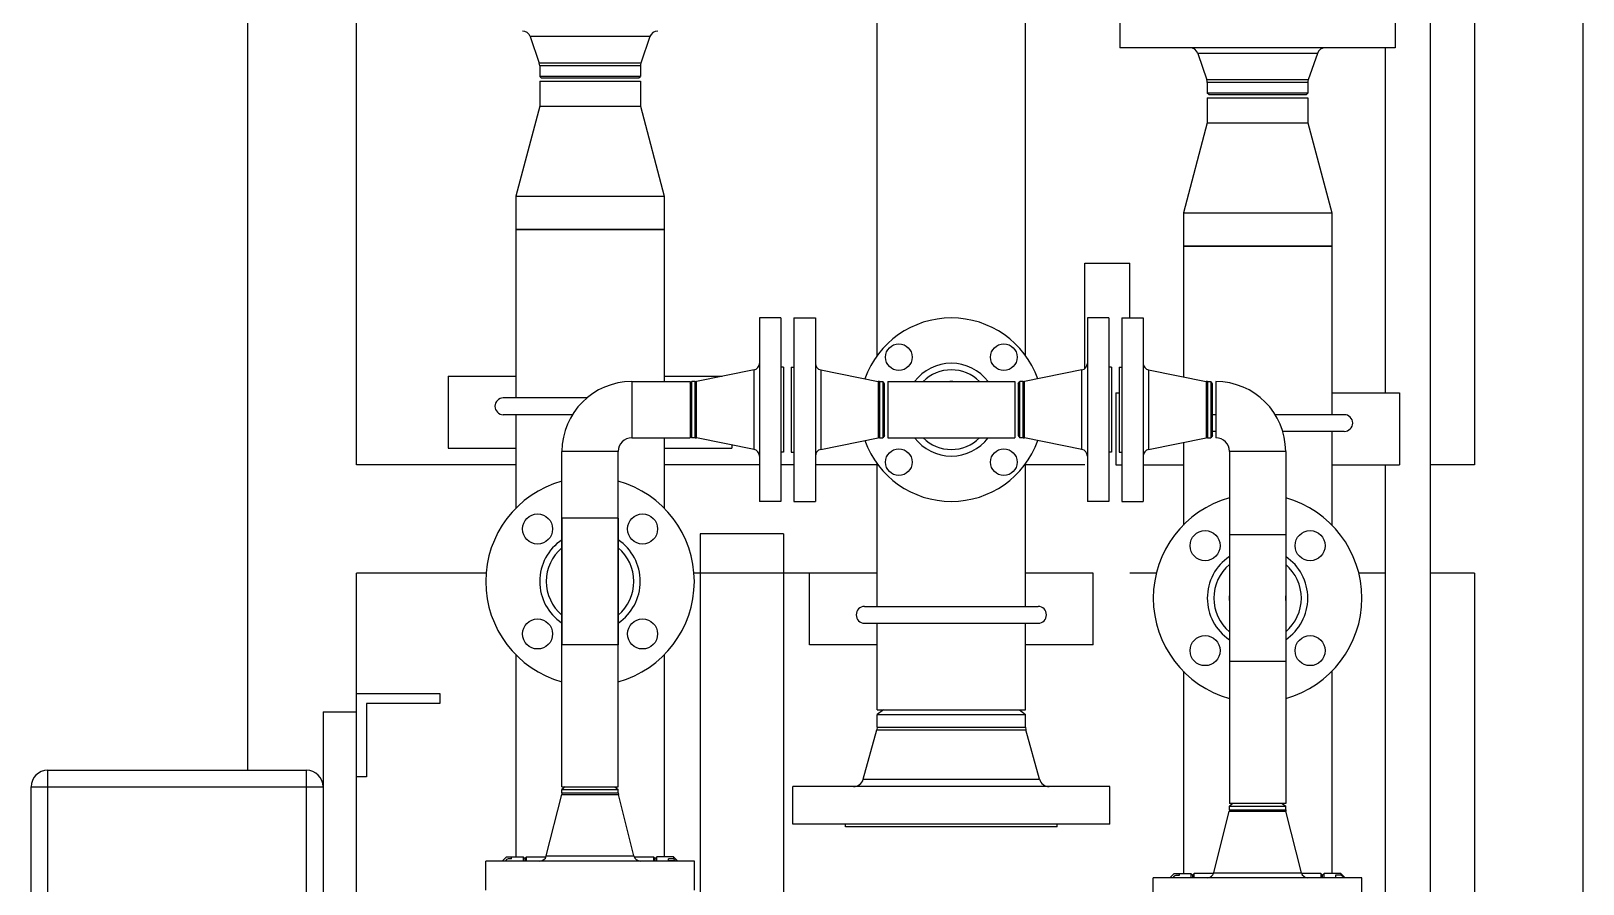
# Model space of a CAD drawing. Header units: millimetres. Extents: x 18255 to 228708, y -2217 to 146640.
# Drawn here: x 68875 to 69805, y 82893 to 83405 of the extents above; entities that cross this region are included whole.
import ezdxf

# ---------------------------------------------------------------- set-up
doc = ezdxf.new("R2010")
doc.units = ezdxf.units.MM
doc.layers.add('设备', color=8, linetype='Continuous')

msp = doc.modelspace()

# ---------------------------------------------------------------- linework, layer by layer
at = {"layer": '设备'}
for p, q in [((69805.34, 87459.4), (69805.34, 81411.86)), ((69005.34, 82961.44), (69005.34, 84424.14)), ((69382.39, 83209.91), (69382.39, 83913.64)), ((69471.29, 83209.91), (69471.29, 83913.64)), ((69070.34, 83144.64), (69070.34, 83828.64)), ((69740.34, 83558.14), (69740.34, 83144.64)), ((69713.84, 83549.64), (69713.84, 82814.64)), ((69527.84, 83412.64), (69527.84, 83394.64)), ((69692.84, 83412.64), (69692.84, 83394.64)), ((69246.19, 83401.26), (69174.5, 83401.26)), ((69174.5, 83401.26), (69179.92, 83385.42)), ((69246.19, 83401.26), (69240.76, 83385.42)), ((69692.84, 83394.64), (69527.84, 83394.64)), ((69686.84, 83394.64), (69686.84, 83187.64)), ((69240.76, 83385.42), (69179.92, 83385.42)), ((69240.49, 83383.8), (69180.19, 83383.8)), ((69180.19, 83383.8), (69180.19, 83377.33)), ((69240.49, 83383.8), (69240.49, 83377.33)), ((69646.19, 83391.26), (69574.5, 83391.26)), ((69574.5, 83391.26), (69579.92, 83375.42)), ((69646.19, 83391.26), (69640.76, 83375.42)), ((69240.49, 83377.33), (69180.19, 83377.33)), ((69181.09, 83376.64), (69180.19, 83377.33)), ((69180.19, 83374.64), (69240.49, 83374.64)), ((69180.19, 83374.64), (69180.19, 83359.64)), ((69181.09, 83376.64), (69239.59, 83376.64)), ((69239.59, 83376.64), (69240.49, 83377.33)), ((69240.49, 83374.64), (69240.49, 83359.64)), ((69640.76, 83375.42), (69579.92, 83375.42)), ((69640.49, 83373.8), (69580.19, 83373.8)), ((69580.19, 83373.8), (69580.19, 83367.33)), ((69640.49, 83367.33), (69580.19, 83367.33)), ((69581.09, 83366.64), (69580.19, 83367.33)), ((69581.09, 83366.64), (69639.59, 83366.64)), ((69639.59, 83366.64), (69640.49, 83367.33)), ((69640.49, 83373.8), (69640.49, 83367.33)), ((69180.19, 83359.64), (69165.89, 83305.64)), ((69180.19, 83359.64), (69240.49, 83359.64)), ((69240.49, 83359.64), (69254.79, 83305.64)), ((69580.19, 83364.64), (69640.49, 83364.64)), ((69580.19, 83364.64), (69580.19, 83349.64)), ((69640.49, 83364.64), (69640.49, 83349.64)), ((69580.19, 83349.64), (69565.89, 83295.64)), ((69580.19, 83349.64), (69640.49, 83349.64)), ((69640.49, 83349.64), (69654.79, 83295.64)), ((69165.89, 83305.64), (69254.79, 83305.64)), ((69165.89, 83305.64), (69165.89, 83285.64)), ((69254.79, 83305.64), (69254.79, 83285.64)), ((69565.89, 83295.64), (69654.79, 83295.64)), ((69565.89, 83295.64), (69565.89, 83275.64)), ((69654.79, 83295.64), (69654.79, 83275.64)), ((69254.79, 83285.64), (69165.89, 83285.64)), ((69165.89, 83285.64), (69254.79, 83285.64)), ((69165.89, 83285.64), (69165.89, 83184.64)), ((69254.79, 83285.64), (69254.79, 83194.49)), ((69654.79, 83275.64), (69565.89, 83275.64)), ((69565.89, 83275.64), (69654.79, 83275.64)), ((69565.89, 83275.64), (69565.89, 83197.31)), ((69654.79, 83275.64), (69654.79, 83174.64)), ((69506.84, 83202.3), (69506.84, 83265.44)), ((69506.85, 83265.44), (69533.84, 83265.44)), ((69533.84, 83232.64), (69533.84, 83265.44)), ((69324.74, 83232.64), (69311.84, 83232.64)), ((69311.84, 83232.64), (69311.84, 83122.64)), ((69324.74, 83232.64), (69324.74, 83122.64)), ((69332.44, 83232.64), (69345.34, 83232.64)), ((69332.44, 83232.64), (69332.44, 83122.64)), ((69345.34, 83232.64), (69345.34, 83122.64)), ((69521.24, 83232.64), (69508.34, 83232.64)), ((69508.34, 83232.64), (69508.34, 83122.64)), ((69521.24, 83232.64), (69521.24, 83122.64)), ((69528.94, 83232.64), (69541.84, 83232.64)), ((69528.94, 83232.64), (69528.94, 83122.64)), ((69541.84, 83232.64), (69541.84, 83122.64)), ((69308.63, 83201.49), (69274.13, 83194.57)), ((69308.63, 83153.78), (69308.63, 83201.49)), ((69326.34, 83203.14), (69324.74, 83203.14)), ((69326.34, 83203.14), (69326.34, 83152.14)), ((69330.84, 83203.14), (69332.44, 83203.14)), ((69330.84, 83203.14), (69330.84, 83152.14)), ((69348.56, 83201.49), (69383.05, 83194.57)), ((69348.56, 83201.49), (69348.56, 83153.78)), ((69505.13, 83201.49), (69470.63, 83194.57)), ((69505.13, 83153.78), (69505.13, 83201.49)), ((69522.84, 83203.14), (69521.24, 83203.14)), ((69522.84, 83203.14), (69522.84, 83152.14)), ((69527.34, 83203.14), (69528.94, 83203.14)), ((69527.34, 83203.14), (69527.34, 83152.14)), ((69545.06, 83201.49), (69579.55, 83194.57)), ((69545.06, 83201.49), (69545.06, 83153.78)), ((69125.34, 83197.64), (69165.89, 83197.64)), ((69125.34, 83197.64), (69125.34, 83154.64)), ((69235.34, 83194.49), (69270.34, 83194.49)), ((69235.34, 83194.49), (69235.34, 83160.79)), ((69254.79, 83197.64), (69289.43, 83197.64)), ((69270.34, 83193.14), (69271.38, 83194.49)), ((69270.34, 83194.49), (69270.34, 83160.79)), ((69273.35, 83194.49), (69271.38, 83194.49)), ((69271.38, 83160.79), (69271.38, 83194.49)), ((69273.35, 83194.49), (69274.13, 83194.57)), ((69273.35, 83160.79), (69273.35, 83194.49)), ((69274.13, 83160.71), (69274.13, 83194.57)), ((69383.84, 83194.49), (69383.05, 83194.57)), ((69383.05, 83194.57), (69383.05, 83160.71)), ((69383.84, 83194.49), (69385.81, 83194.49)), ((69383.84, 83194.49), (69383.84, 83160.79)), ((69385.81, 83194.49), (69385.81, 83160.79)), ((69386.84, 83193.14), (69385.81, 83194.49)), ((69386.84, 83162.14), (69386.84, 83193.14)), ((69388.84, 83194.49), (69464.84, 83194.49)), ((69388.84, 83194.49), (69388.84, 83160.79)), ((69464.84, 83194.49), (69464.84, 83160.79)), ((69466.84, 83193.14), (69467.88, 83194.49)), ((69466.84, 83193.14), (69466.84, 83162.14)), ((69469.85, 83194.49), (69467.88, 83194.49)), ((69467.88, 83160.79), (69467.88, 83194.49)), ((69469.85, 83194.49), (69470.63, 83194.57)), ((69469.85, 83160.79), (69469.85, 83194.49)), ((69470.63, 83160.71), (69470.63, 83194.57)), ((69580.34, 83194.49), (69579.55, 83194.57)), ((69579.55, 83194.57), (69579.55, 83160.71)), ((69580.34, 83194.49), (69582.31, 83194.49)), ((69580.34, 83194.49), (69580.34, 83160.79)), ((69582.31, 83194.49), (69582.31, 83160.79)), ((69583.34, 83193.14), (69582.31, 83194.49)), ((69583.34, 83162.14), (69583.34, 83193.14)), ((69585.34, 83194.49), (69585.34, 83160.79)), ((69208.45, 83184.64), (69158.34, 83184.64)), ((69525.34, 83187.64), (69527.34, 83187.64)), ((69525.34, 83187.64), (69525.34, 83144.64)), ((69654.79, 83187.64), (69695.34, 83187.64)), ((69695.34, 83187.64), (69695.34, 83144.64)), ((69199.76, 83174.64), (69158.34, 83174.64)), ((69165.89, 83174.64), (69165.89, 83118.49)), ((69585.34, 83174.64), (69583.34, 83174.64)), ((69662.34, 83174.64), (69620.93, 83174.64)), ((69235.34, 83160.79), (69270.34, 83160.79)), ((69254.79, 83160.79), (69254.79, 83118.49)), ((69270.34, 83162.14), (69271.38, 83160.79)), ((69273.35, 83160.79), (69271.38, 83160.79)), ((69273.35, 83160.79), (69274.13, 83160.71)), ((69308.63, 83153.78), (69274.13, 83160.71)), ((69348.56, 83153.78), (69383.05, 83160.71)), ((69383.84, 83160.79), (69383.05, 83160.71)), ((69383.84, 83160.79), (69385.81, 83160.79)), ((69386.84, 83162.14), (69385.81, 83160.79)), ((69388.84, 83160.79), (69464.84, 83160.79)), ((69466.84, 83162.14), (69467.88, 83160.79)), ((69469.85, 83160.79), (69467.88, 83160.79)), ((69469.85, 83160.79), (69470.63, 83160.71)), ((69505.13, 83153.78), (69470.63, 83160.71)), ((69545.06, 83153.78), (69579.55, 83160.71)), ((69580.34, 83160.79), (69579.55, 83160.71)), ((69580.34, 83160.79), (69582.31, 83160.79)), ((69583.34, 83162.14), (69582.31, 83160.79)), ((69585.34, 83164.64), (69583.34, 83164.64)), ((69662.34, 83164.64), (69625.37, 83164.64)), ((69654.79, 83164.64), (69654.79, 83108.49)), ((69125.34, 83154.64), (69165.89, 83154.64)), ((69227.19, 83152.64), (69193.49, 83152.64)), ((69193.49, 82951.54), (69193.49, 83152.64)), ((69227.19, 82951.54), (69227.19, 83152.64)), ((69254.79, 83154.64), (69295.34, 83154.64)), ((69295.34, 83156.45), (69295.34, 83154.64)), ((69326.34, 83152.14), (69324.74, 83152.14)), ((69330.84, 83152.14), (69332.44, 83152.14)), ((69522.84, 83152.14), (69521.24, 83152.14)), ((69527.34, 83152.14), (69528.94, 83152.14)), ((69565.89, 83157.97), (69565.89, 83108.49)), ((69627.19, 83152.64), (69593.49, 83152.64)), ((69593.49, 83152.64), (69593.49, 83102.64)), ((69627.19, 83152.64), (69627.19, 83102.64)), ((69165.89, 83144.64), (69070.34, 83144.64)), ((69311.84, 83144.64), (69254.79, 83144.64)), ((69332.44, 83144.64), (69324.74, 83144.64)), ((69382.39, 83144.64), (69345.34, 83144.64)), ((69382.39, 83059.64), (69382.39, 83145.36)), ((69471.29, 83059.64), (69471.29, 83145.36)), ((69506.84, 83144.64), (69471.29, 83144.64)), ((69525.34, 83144.64), (69528.94, 83144.64)), ((69541.84, 83144.64), (69565.89, 83144.64)), ((69654.79, 83144.64), (69695.34, 83144.64)), ((69686.84, 83144.64), (69686.84, 82793.64)), ((69740.34, 83144.64), (69713.84, 83144.64)), ((69324.74, 83122.64), (69311.84, 83122.64)), ((69332.44, 83122.64), (69345.34, 83122.64)), ((69521.24, 83122.64), (69508.34, 83122.64)), ((69528.94, 83122.64), (69541.84, 83122.64)), ((69227.19, 83112.64), (69193.49, 83112.64)), ((69193.49, 83112.64), (69193.49, 83036.64)), ((69227.19, 83112.64), (69227.19, 83036.64)), ((69326.34, 83103.14), (69276.34, 83103.14)), ((69276.34, 83103.14), (69276.34, 82751.94)), ((69326.34, 83103.14), (69326.34, 82751.94)), ((69627.19, 83102.64), (69593.49, 83102.64)), ((69593.49, 83102.64), (69593.49, 83026.64)), ((69627.19, 83102.64), (69627.19, 83026.64)), ((69147.84, 83079.64), (69070.34, 83079.64)), ((69070.34, 82785.64), (69070.34, 83079.64)), ((69382.39, 83079.64), (69272.84, 83079.64)), ((69341.84, 83036.64), (69341.84, 83079.64)), ((69511.84, 83079.64), (69471.29, 83079.64)), ((69511.84, 83036.64), (69511.84, 83079.64)), ((69549.74, 83079.64), (69533.84, 83079.64)), ((69686.84, 83079.64), (69670.95, 83079.64)), ((69740.34, 83079.64), (69713.84, 83079.64)), ((69740.34, 83079.64), (69740.34, 82777.64)), ((69374.84, 83059.64), (69478.84, 83059.64)), ((69374.84, 83049.64), (69478.84, 83049.64)), ((69382.39, 82997.64), (69382.39, 83049.64)), ((69471.29, 82997.64), (69471.29, 83049.64)), ((69165.89, 83030.78), (69165.89, 82909.64)), ((69227.19, 83036.64), (69193.49, 83036.64)), ((69254.79, 83030.78), (69254.79, 82909.64)), ((69382.39, 83036.64), (69341.84, 83036.64)), ((69511.84, 83036.64), (69471.29, 83036.64)), ((69627.19, 83026.64), (69593.49, 83026.64)), ((69627.19, 83026.64), (69593.49, 83026.64)), ((69593.49, 83026.64), (69593.49, 82941.54)), ((69627.19, 83026.64), (69627.19, 82941.54)), ((69565.89, 83020.78), (69565.89, 82899.64)), ((69654.79, 83020.78), (69654.79, 82899.64)), ((69070.34, 83007.44), (69120.34, 83007.44)), ((69120.34, 83007.44), (69120.34, 83001.44)), ((69050.34, 82996.44), (69070.34, 82996.44)), ((69050.34, 82996.44), (69050.34, 82784.64)), ((69120.34, 83001.44), (69076.34, 83001.44)), ((69076.34, 83001.44), (69076.34, 82957.44)), ((69386.09, 82997.64), (69382.39, 82994.8)), ((69382.39, 82997.64), (69471.29, 82997.64)), ((69382.39, 82994.8), (69471.29, 82994.8)), ((69382.39, 82987.34), (69382.39, 82994.8)), ((69467.59, 82997.64), (69471.29, 82994.8)), ((69471.29, 82987.34), (69471.29, 82994.8)), ((69374.05, 82956.05), (69382.18, 82985.76)), ((69382.39, 82987.34), (69382.18, 82985.76)), ((69382.18, 82985.76), (69471.51, 82985.76)), ((69382.39, 82987.34), (69471.29, 82987.34)), ((69471.29, 82987.34), (69471.51, 82985.76)), ((69479.64, 82956.05), (69471.51, 82985.76)), ((68885.34, 82961.44), (69040.34, 82961.44)), ((68885.34, 82711.44), (68885.34, 82961.44)), ((69040.34, 82778.64), (69040.34, 82961.44)), ((69076.34, 82957.44), (69070.34, 82957.44)), ((69374.05, 82956.05), (69479.64, 82956.05)), ((68875.34, 82951.44), (69050.34, 82951.44)), ((68875.34, 82721.44), (68875.34, 82951.44)), ((69184.11, 82910.06), (69193.37, 82946.86)), ((69193.49, 82947.83), (69193.37, 82946.86)), ((69193.37, 82946.86), (69227.31, 82946.86)), ((69195.49, 82951.54), (69193.49, 82950)), ((69193.49, 82951.54), (69227.19, 82951.54)), ((69193.49, 82950), (69227.19, 82950)), ((69193.49, 82947.83), (69193.49, 82950)), ((69193.49, 82947.83), (69227.19, 82947.83)), ((69225.19, 82951.54), (69227.19, 82950)), ((69227.19, 82947.83), (69227.19, 82950)), ((69227.19, 82947.83), (69227.31, 82946.86)), ((69236.58, 82910.06), (69227.31, 82946.86)), ((69521.84, 82951.64), (69331.84, 82951.64)), ((69331.84, 82929.24), (69331.84, 82951.64)), ((69521.84, 82929.24), (69521.84, 82951.64)), ((69593.49, 82937.83), (69593.37, 82936.86)), ((69595.49, 82941.54), (69593.49, 82940)), ((69627.19, 82941.54), (69593.49, 82941.54)), ((69593.49, 82940), (69627.19, 82940)), ((69593.49, 82937.83), (69593.49, 82940)), ((69593.49, 82937.83), (69627.19, 82937.83)), ((69625.19, 82941.54), (69627.19, 82940)), ((69627.19, 82937.83), (69627.19, 82940)), ((69627.19, 82937.83), (69627.31, 82936.86)), ((69521.84, 82929.24), (69331.84, 82929.24)), ((69363.34, 82927.64), (69363.34, 82929.24)), ((69490.34, 82927.64), (69490.34, 82929.24)), ((69584.11, 82900.06), (69593.37, 82936.86)), ((69593.37, 82936.86), (69627.31, 82936.86)), ((69636.58, 82900.06), (69627.31, 82936.86)), ((69490.34, 82927.64), (69363.34, 82927.64)), ((69157.74, 82907.04), (69160.34, 82909.64)), ((69160.34, 82909.64), (69170.34, 82909.64)), ((69163.34, 82908.44), (69163.34, 82909.64)), ((69170.34, 82909.64), (69170.34, 82907.04)), ((69171.34, 82908.64), (69170.34, 82909.64)), ((69171.34, 82908.64), (69172.34, 82909.64)), ((69172.34, 82909.64), (69183.94, 82909.64)), ((69172.34, 82907.04), (69172.34, 82909.64)), ((69184.11, 82910.06), (69236.58, 82910.06)), ((69236.75, 82909.64), (69248.34, 82909.64)), ((69248.34, 82909.64), (69248.34, 82907.04)), ((69249.34, 82908.64), (69248.34, 82909.64)), ((69249.34, 82908.64), (69250.34, 82909.64)), ((69260.34, 82909.64), (69250.34, 82909.64)), ((69250.34, 82907.04), (69250.34, 82909.64)), ((69260.34, 82909.64), (69260.34, 82908.31)), ((69262.94, 82907.04), (69260.34, 82909.64)), ((69272.84, 82907.04), (69147.84, 82907.04)), ((69147.84, 82889.54), (69147.84, 82907.04)), ((69160.34, 82907.04), (69160.34, 82907.95)), ((69163.34, 82908.44), (69161.34, 82908.44)), ((69171.34, 82908.64), (69171.34, 82907.04)), ((69249.34, 82907.04), (69249.34, 82908.64)), ((69260.34, 82908.31), (69257.34, 82908.31)), ((69257.34, 82907.04), (69257.34, 82908.31)), ((69257.34, 82907.44), (69261.34, 82907.44)), ((69272.84, 82889.54), (69272.84, 82907.04)), ((69672.84, 82897.04), (69547.84, 82897.04)), ((69547.84, 82879.54), (69547.84, 82897.04)), ((69557.74, 82897.04), (69560.34, 82899.64)), ((69560.34, 82899.64), (69570.34, 82899.64)), ((69560.34, 82897.04), (69560.34, 82897.95)), ((69563.34, 82898.44), (69561.34, 82898.44)), ((69563.34, 82899.64), (69563.34, 82898.44)), ((69570.34, 82899.64), (69570.34, 82897.04)), ((69571.34, 82898.64), (69570.34, 82899.64)), ((69571.34, 82898.64), (69572.34, 82899.64)), ((69571.34, 82898.64), (69571.34, 82897.04)), ((69583.94, 82899.64), (69572.34, 82899.64)), ((69572.34, 82897.04), (69572.34, 82899.64)), ((69584.11, 82900.06), (69636.58, 82900.06)), ((69648.34, 82899.64), (69636.75, 82899.64)), ((69648.34, 82899.64), (69648.34, 82897.04)), ((69649.34, 82898.64), (69648.34, 82899.64)), ((69649.34, 82898.64), (69650.34, 82899.64)), ((69649.34, 82897.04), (69649.34, 82898.64)), ((69660.34, 82899.64), (69650.34, 82899.64)), ((69650.34, 82897.04), (69650.34, 82899.64)), ((69657.34, 82898.74), (69660.34, 82898.74)), ((69657.34, 82897.04), (69657.34, 82898.74)), ((69660.34, 82899.64), (69660.34, 82898.74)), ((69662.94, 82897.04), (69660.34, 82899.64)), ((69672.84, 82879.54), (69672.84, 82897.04))]:
    msp.add_line(p, q, dxfattribs=at)
for centre, radius in [((69395.38, 83209.1), 8), ((69458.31, 83209.1), 8), ((69395.38, 83146.17), 8), ((69458.31, 83146.17), 8), ((69178.88, 83106.1), 9), ((69241.81, 83106.1), 9), ((69578.88, 83096.1), 9), ((69641.81, 83096.1), 9), ((69178.88, 83043.17), 9), ((69241.81, 83043.17), 9), ((69578.88, 83033.17), 9), ((69641.81, 83033.17), 9)]:
    msp.add_circle(centre, radius, dxfattribs=at)
for centre, radius, start, end in [((69169.77, 83399.64), 5, 18.90633, 90), ((69250.92, 83399.64), 5, 90, 161.09367), ((69569.77, 83389.64), 5, 18.90633, 90), ((69650.92, 83389.64), 5, 90, 161.09367), ((69175.19, 83383.8), 5, 0, 18.90633), ((69245.49, 83383.8), 5, 161.09367, 180), ((69575.19, 83373.8), 5, 0, 18.90633), ((69645.49, 83373.8), 5, 161.09367, 180), ((69426.84, 83177.64), 55, 19.70313, 160.29687), ((69307.84, 83205.41), 4, 281.35331, 0), ((69349.34, 83205.41), 4, 180, 258.64669), ((69426.84, 83177.64), 27.78, 37.38451, 142.61883), ((69426.84, 83177.64), 23.85, 44.99358, 135.0028), ((69504.34, 83205.41), 4, 281.35331, 0), ((69545.84, 83205.41), 4, 180, 258.64669), ((69235.34, 83152.64), 41.85, 90, 180), ((69426.84, 83177.64), 16.93, 86.98723, 92.87106), ((69585.34, 83152.64), 41.85, 0, 90), ((69158.34, 83179.64), 5, 90, 270), ((69662.34, 83169.64), 5, 270, 90), ((69235.34, 83152.64), 8.15, 90, 180), ((69426.84, 83177.64), 27.78, 217.38451, 322.61883), ((69426.84, 83177.64), 23.85, 224.99358, 315.0028), ((69426.84, 83177.64), 16.93, 266.98723, 272.87106), ((69585.34, 83152.64), 8.15, 0, 90), ((69307.84, 83149.86), 4, 0, 78.64669), ((69349.34, 83149.86), 4, 101.35331, 180), ((69426.84, 83177.64), 55, 199.70313, 340.29687), ((69504.34, 83149.86), 4, 0, 78.64669), ((69545.84, 83149.86), 4, 101.35331, 180), ((69210.34, 83074.64), 62.5, 105.64233, 254.35767), ((69210.34, 83074.64), 62.5, 285.64233, 74.35767), ((69610.34, 83064.64), 62.5, 105.64233, 254.35767), ((69610.34, 83064.64), 62.5, 285.64233, 74.35767), ((69210.34, 83074.64), 30.12, 124.11885, 235.88479), ((69210.34, 83074.64), 30.12, 304.11885, 55.88479), ((69210.34, 83074.64), 26.24, 129.98589, 230.00625), ((69210.34, 83074.64), 26.24, 309.98589, 50.00625), ((69610.34, 83064.64), 30.12, 124.11885, 235.88479), ((69610.34, 83064.64), 30.12, 304.11885, 55.88479), ((69610.34, 83064.64), 26.24, 129.98589, 230.00625), ((69610.34, 83064.64), 26.24, 309.98589, 50.00625), ((69210.34, 83074.64), 16.97, 175.53318, 184.4636), ((69210.34, 83074.64), 16.97, 355.53318, 4.4636), ((69374.84, 83054.64), 5, 90, 270), ((69478.84, 83054.64), 5, 270, 90), ((69610.34, 83064.64), 16.97, 175.53318, 184.4636), ((69610.34, 83064.64), 16.97, 355.53318, 4.4636), ((68885.34, 82951.44), 10, 90, 180), ((69040.34, 82951.44), 10, 0, 90), ((69368.26, 82957.64), 6, 270, 344.69627), ((69485.42, 82957.64), 6, 195.30373, 270), ((69180.23, 82911.04), 4, 270, 345.86344), ((69240.46, 82911.04), 4, 194.13656, 270), ((69216.11, 82870.73), 67.05, 146.28111, 147.21505), ((69168.13, 82893.32), 16.57, 114.16765, 118.01792), ((69250.2, 82906.38), 11.2, 3.37087, 5.45846), ((69616.11, 82860.73), 67.05, 146.28111, 147.21505), ((69568.13, 82883.32), 16.57, 114.16765, 118.01792), ((69580.23, 82901.04), 4, 270, 345.86344), ((69640.46, 82901.04), 4, 194.13656, 270)]:
    msp.add_arc(centre, radius, start, end, dxfattribs=at)
for points, start_tangent, end_tangent in [([(69260.34, 82908.31), (69260.68, 82908.02), (69261.01, 82907.73), (69261.34, 82907.44)], (0.756482, -0.654015), (0.755239, -0.655449)), ([(69660.34, 82898.74), (69661.36, 82897.81), (69662.19, 82897.04)], (0.734164, -0.678972), (0.733212, -0.68))]:
    msp.add_spline(points, degree=3, dxfattribs=dict(at, start_tangent=start_tangent, end_tangent=end_tangent))

doc.saveas('drawing.dxf')
